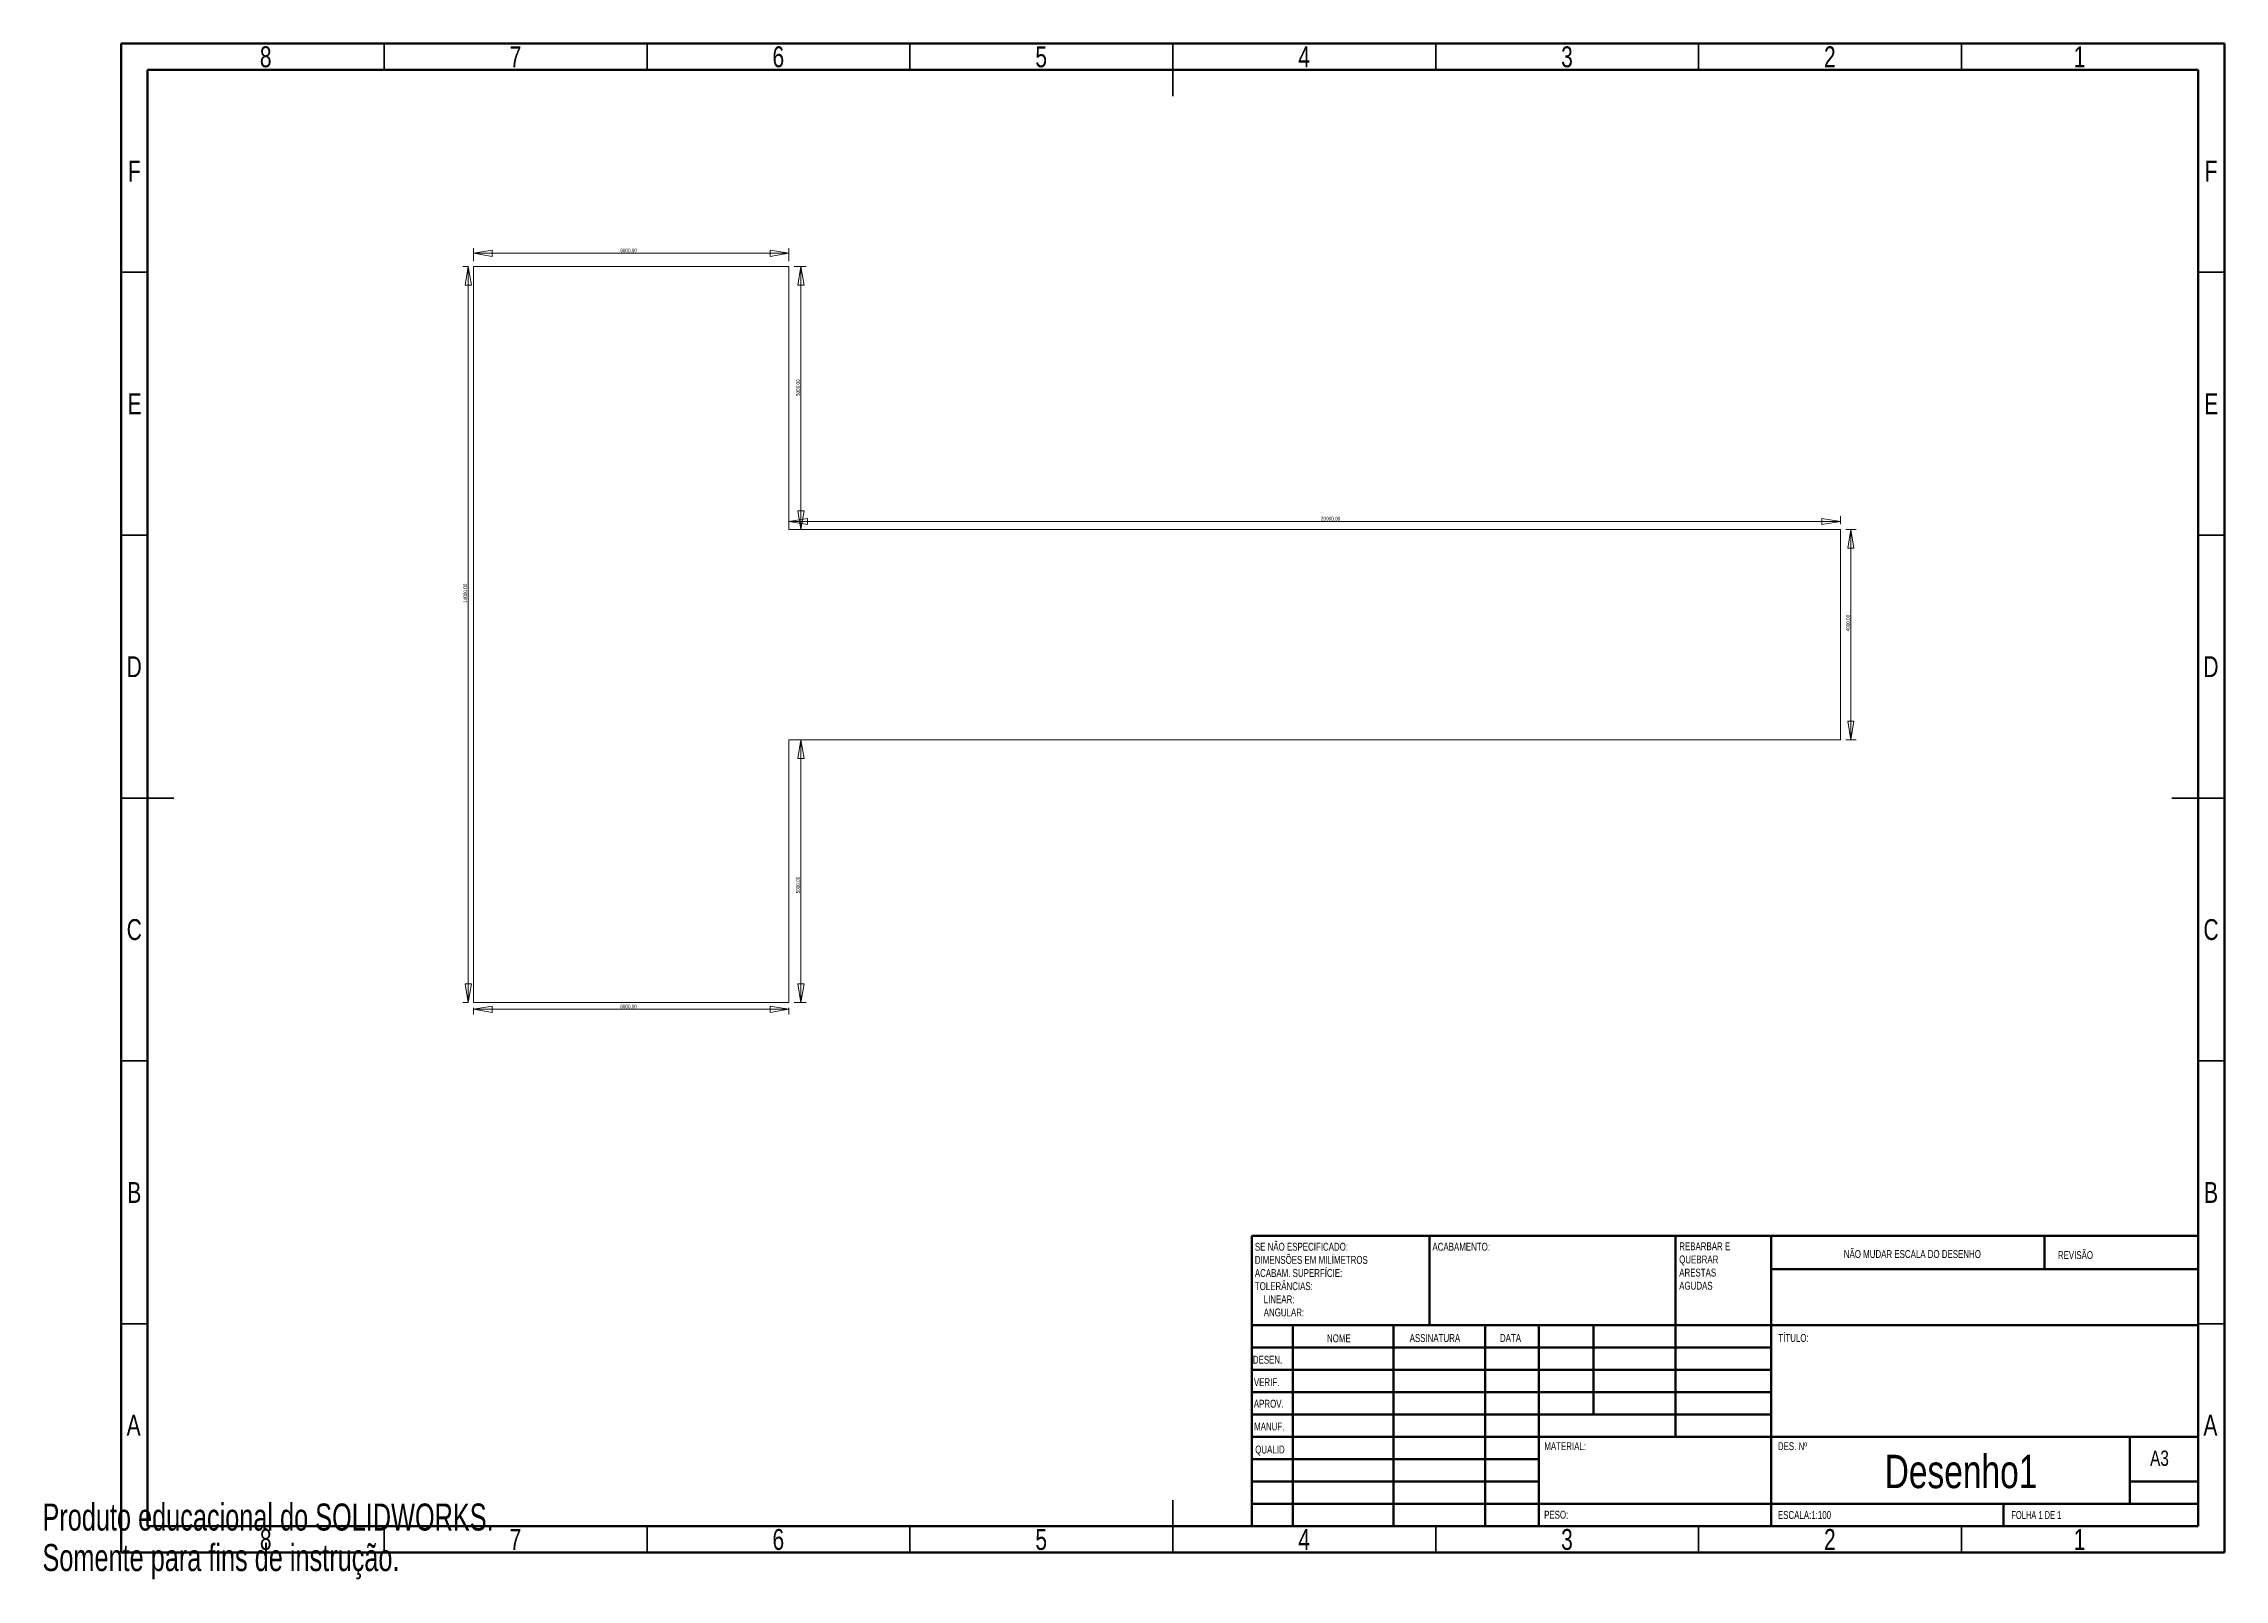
# Model space of a CAD drawing. Header units: millimetres. Extents: x 0 to 415, y 0 to 292.
import ezdxf

# ---------------------------------------------------------------- set-up
doc = ezdxf.new("R2010")
doc.units = ezdxf.units.MM
doc.styles.add('SLDTEXTSTYLE0', font='TXT', dxfattribs={"width": 0.75})
doc.styles.add('SLDTEXTSTYLE1', font='TXT', dxfattribs={"width": 0.6875})
doc.styles.add('SLDTEXTSTYLE2', font='TXT', dxfattribs={"width": 0.7})
doc.dimstyles.new('SLDDIMSTYLE0', dxfattribs={"dimtxt": 0.7, "dimasz": 3.556, "dimexe": 0, "dimexo": 0.0625, "dimgap": 0.175, "dimtad": 1, "dimlfac": 100, "dimrnd": 1e-09, "dimzin": 12, "dimdsep": 46, "dimtxsty": 'SLDTEXTSTYLE0', "dimblk1": 'CLOSED', "dimblk2": 'CLOSED', "dimsah": 1, "dimcen": 0.09, "dimadec": 0, "dimazin": 3, "dimtfac": 1, "dimtofl": 0, "dimtmove": 0, "dimatfit": 3, "dimldrblk": 'CLOSED', "dimfxl": 1, "dimfrac": 2, "dimtolj": 1, "dimtzin": 12, "dimarcsym": 0})

# ---------------------------------------------------------------- blocks, each defined once
blk = doc.blocks.new('_Closed')
at = {"color": 0, "linetype": 'ByBlock', "lineweight": -2}
for p, q in [((-1, 0.166667), (0, 0)), ((-1, 0.166667), (-1, -0.166667)), ((0, 0), (-1, -0.166667)), ((0, 0), (-1, 0))]:
    blk.add_line(p, q, dxfattribs=at)
blk = doc.blocks.new('_D')
at = {"color": 7, "linetype": 'Continuous', "lineweight": 0}
for p, q in [((141.98, 200.6), (141.98, 202.1)), ((141.98, 201.1), (341.98, 201.1)), ((341.98, 200.6), (341.98, 202.1))]:
    blk.add_line(p, q, dxfattribs=at)
at = {"color": 7, "linetype": 'Continuous', "lineweight": 18, "xscale": 3.556, "yscale": 3.556, "rotation": 180}
blk.add_blockref('_Closed', (141.98, 201.1), dxfattribs=at)
at = {"color": 7, "linetype": 'Continuous', "lineweight": 18, "xscale": 3.556, "yscale": 3.556}
blk.add_blockref('_Closed', (341.98, 201.1), dxfattribs=at)
at = {"color": 7, "linetype": 'Continuous', "lineweight": 18, "insert": (243.16, 202), "char_height": 0.7, "attachment_point": 1, "style": 'SLDTEXTSTYLE0'}
blk.add_mtext('20000,00', dxfattribs=at)
blk = doc.blocks.new('_D_1')
at = {"color": 7, "linetype": 'Continuous', "lineweight": 0}
for p, q in [((80.98, 249.6), (79.98, 249.6)), ((80.98, 109.6), (80.98, 249.6)), ((80.98, 109.6), (79.98, 109.6))]:
    blk.add_line(p, q, dxfattribs=at)
at = {"color": 7, "linetype": 'Continuous', "lineweight": 18, "xscale": 3.556, "yscale": 3.556}
for p, rotation in [((80.98, 249.6), 90), ((80.98, 109.6), 270)]:
    blk.add_blockref('_Closed', p, dxfattribs=dict(at, rotation=rotation))
at = {"color": 7, "linetype": 'Continuous', "lineweight": 18, "insert": (80.07, 185.63), "char_height": 0.7, "attachment_point": 1, "rotation": 90, "style": 'SLDTEXTSTYLE0'}
blk.add_mtext('14000,00', dxfattribs=at)
blk = doc.blocks.new('_D_2')
at = {"color": 7, "linetype": 'Continuous', "lineweight": 0}
for p, q in [((81.98, 250.6), (81.98, 253.12)), ((141.98, 250.6), (141.98, 253.12)), ((81.98, 252.12), (141.98, 252.12))]:
    blk.add_line(p, q, dxfattribs=at)
at = {"color": 7, "linetype": 'Continuous', "lineweight": 18, "xscale": 3.556, "yscale": 3.556, "rotation": 180}
blk.add_blockref('_Closed', (81.98, 252.12), dxfattribs=at)
at = {"color": 7, "linetype": 'Continuous', "lineweight": 18, "xscale": 3.556, "yscale": 3.556}
blk.add_blockref('_Closed', (141.98, 252.12), dxfattribs=at)
at = {"color": 7, "linetype": 'Continuous', "lineweight": 18, "insert": (109.9, 253.02), "char_height": 0.7, "attachment_point": 1, "style": 'SLDTEXTSTYLE0'}
blk.add_mtext('6000,00', dxfattribs=at)
blk = doc.blocks.new('_D_3')
at = {"color": 7, "linetype": 'Continuous', "lineweight": 0}
for p, q in [((81.98, 108.6), (81.98, 107.33)), ((141.98, 108.33), (81.98, 108.33)), ((141.98, 108.6), (141.98, 107.33))]:
    blk.add_line(p, q, dxfattribs=at)
at = {"color": 7, "linetype": 'Continuous', "lineweight": 18, "xscale": 3.556, "yscale": 3.556, "rotation": 180}
blk.add_blockref('_Closed', (81.98, 108.33), dxfattribs=at)
at = {"color": 7, "linetype": 'Continuous', "lineweight": 18, "xscale": 3.556, "yscale": 3.556}
blk.add_blockref('_Closed', (141.98, 108.33), dxfattribs=at)
at = {"color": 7, "linetype": 'Continuous', "lineweight": 18, "insert": (109.9, 109.23), "char_height": 0.7, "attachment_point": 1, "style": 'SLDTEXTSTYLE0'}
blk.add_mtext('6000,00', dxfattribs=at)
blk = doc.blocks.new('_D_4')
at = {"color": 7, "linetype": 'Continuous', "lineweight": 0}
for p, q in [((342.98, 199.6), (344.96, 199.6)), ((343.96, 199.6), (343.96, 159.6)), ((342.98, 159.6), (344.96, 159.6))]:
    blk.add_line(p, q, dxfattribs=at)
at = {"color": 7, "linetype": 'Continuous', "lineweight": 18, "xscale": 3.556, "yscale": 3.556}
for p, rotation in [((343.96, 199.6), 90), ((343.96, 159.6), 270)]:
    blk.add_blockref('_Closed', p, dxfattribs=dict(at, rotation=rotation))
at = {"color": 7, "linetype": 'Continuous', "lineweight": 18, "insert": (343.06, 180.2), "char_height": 0.7, "attachment_point": 1, "rotation": 90, "style": 'SLDTEXTSTYLE0'}
blk.add_mtext('4000,00', dxfattribs=at)
blk = doc.blocks.new('_D_5')
at = {"color": 7, "linetype": 'Continuous', "lineweight": 0}
for p, q in [((142.98, 159.6), (145.26, 159.6)), ((144.26, 159.6), (144.26, 109.6)), ((142.98, 109.6), (145.26, 109.6))]:
    blk.add_line(p, q, dxfattribs=at)
at = {"color": 7, "linetype": 'Continuous', "lineweight": 18, "xscale": 3.556, "yscale": 3.556}
for p, rotation in [((144.26, 159.6), 90), ((144.26, 109.6), 270)]:
    blk.add_blockref('_Closed', p, dxfattribs=dict(at, rotation=rotation))
at = {"color": 7, "linetype": 'Continuous', "lineweight": 18, "insert": (143.35, 130.37), "char_height": 0.7, "attachment_point": 1, "rotation": 90, "style": 'SLDTEXTSTYLE0'}
blk.add_mtext('5000,00', dxfattribs=at)
blk = doc.blocks.new('_D_6')
at = {"color": 7, "linetype": 'Continuous', "lineweight": 0}
for p, q in [((142.98, 249.6), (145.26, 249.6)), ((144.26, 249.6), (144.26, 199.6)), ((142.98, 199.6), (145.26, 199.6))]:
    blk.add_line(p, q, dxfattribs=at)
at = {"color": 7, "linetype": 'Continuous', "lineweight": 18, "xscale": 3.556, "yscale": 3.556}
for p, rotation in [((144.26, 249.6), 90), ((144.26, 199.6), 270)]:
    blk.add_blockref('_Closed', p, dxfattribs=dict(at, rotation=rotation))
at = {"color": 7, "linetype": 'Continuous', "lineweight": 18, "insert": (143.35, 224.97), "char_height": 0.7, "attachment_point": 1, "rotation": 90, "style": 'SLDTEXTSTYLE0'}
blk.add_mtext('5000,00', dxfattribs=at)

msp = doc.modelspace()

# ---------------------------------------------------------------- linework, layer by layer
at = {"color": 7, "linetype": 'Continuous', "lineweight": 70}
for p, q in [((15, 5), (15, 292)), ((15, 292), (415, 292)), ((415, 292), (415, 5)), ((20, 10), (20, 287)), ((20, 287), (410, 287)), ((410, 287), (410, 10)), ((410, 10), (20, 10)), ((415, 5), (15, 5))]:
    msp.add_line(p, q, dxfattribs=at)
at = {"color": 7, "linetype": 'Continuous', "lineweight": 35}
for p, q in [((65, 287), (65, 292)), ((115, 287), (115, 292)), ((165, 287), (165, 292)), ((215, 292), (215, 282)), ((215, 287), (215, 292)), ((265, 287), (265, 292)), ((315, 287), (315, 292)), ((365, 287), (365, 292)), ((20, 248.5), (15, 248.5)), ((410, 248.5), (415, 248.5)), ((20, 198.5), (15, 198.5)), ((410, 198.5), (415, 198.5)), ((15, 148.5), (25, 148.5)), ((20, 148.5), (15, 148.5)), ((415, 148.5), (405, 148.5)), ((410, 148.5), (415, 148.5)), ((20, 98.5), (15, 98.5)), ((410, 98.5), (415, 98.5)), ((20, 48.5), (15, 48.5)), ((410, 48.5), (415, 48.5)), ((215, 5), (215, 15)), ((65, 10), (65, 5)), ((115, 10), (115, 5)), ((165, 10), (165, 5)), ((215, 10), (215, 5)), ((265, 10), (265, 5)), ((315, 10), (315, 5)), ((365, 10), (365, 5))]:
    msp.add_line(p, q, dxfattribs=at)
at = {"color": 7, "linetype": 'Continuous', "lineweight": 18}
for p, q in [((81.98159, 109.59777), (81.98159, 249.59777)), ((81.98159, 249.59777), (141.98159, 249.59777)), ((141.98159, 249.59777), (141.98159, 199.59777)), ((141.98159, 199.59777), (341.98159, 199.59777)), ((341.98159, 199.59777), (341.98159, 159.59777)), ((341.98159, 159.59777), (141.98159, 159.59777)), ((141.98159, 159.59777), (141.98159, 109.59777)), ((141.98159, 109.59777), (81.98159, 109.59777))]:
    msp.add_line(p, q, dxfattribs=at)
at = {"color": 7, "linetype": 'Continuous', "lineweight": 50}
for p, q in [((230, 65.25), (410, 65.25)), ((230, 65.25), (230, 10)), ((263.8, 48.25), (263.8, 65.25)), ((310.6, 65.25), (310.6, 27)), ((328.8, 65.25), (328.8, 10)), ((380.8, 58.875), (380.8, 65.25)), ((410, 58.875), (328.8, 58.875)), ((410, 48.25), (230, 48.25)), ((237.8, 48.25), (237.8, 10)), ((256.99095, 48.25), (256.99095, 10)), ((274.39893, 48.25), (274.39893, 10)), ((284.6, 10), (284.6, 48.25)), ((295, 31.25), (295, 48.25)), ((328.8, 44), (230, 44)), ((328.8, 39.75), (230, 39.75)), ((328.8, 35.5), (230, 35.5)), ((328.8, 31.25), (230, 31.25)), ((284.6, 27), (230, 27)), ((284.6, 27), (410, 27)), ((397, 14.25), (397, 27)), ((284.6, 22.74993), (230, 22.74993)), ((284.6, 18.5), (230, 18.5)), ((410, 18.5), (397, 18.5)), ((230, 14.25), (410, 14.25)), ((373, 10), (373, 14.25))]:
    msp.add_line(p, q, dxfattribs=at)

# ---------------------------------------------------------------- texts
at = {"color": 7, "linetype": 'Continuous', "lineweight": 0}
for s, insert, char_height, attachment_point, style in [('8', (42.46004, 291.47807), 3.96875, 2, 'SLDTEXTSTYLE0'), ('7', (89.96004, 291.47807), 3.96875, 2, 'SLDTEXTSTYLE0'), ('6', (139.96004, 291.47807), 3.96875, 2, 'SLDTEXTSTYLE0'), ('5', (189.96004, 291.47807), 3.96875, 2, 'SLDTEXTSTYLE0'), ('4', (239.96004, 291.47807), 3.96875, 2, 'SLDTEXTSTYLE0'), ('3', (289.96004, 291.47807), 3.96875, 2, 'SLDTEXTSTYLE0'), ('2', (339.96004, 291.47807), 3.96875, 2, 'SLDTEXTSTYLE0'), ('1', (387.46004, 291.47807), 3.96875, 2, 'SLDTEXTSTYLE0'), ('F', (17.45774, 269.72807), 3.96875, 2, 'SLDTEXTSTYLE0'), ('F', (412.45774, 269.72807), 3.96875, 2, 'SLDTEXTSTYLE0'), ('E', (17.50781, 225.47807), 3.96875, 2, 'SLDTEXTSTYLE0'), ('E', (412.50781, 225.47807), 3.96875, 2, 'SLDTEXTSTYLE0'), ('D', (17.45269, 175.47807), 3.96875, 2, 'SLDTEXTSTYLE0'), ('D', (412.45269, 175.47807), 3.96875, 2, 'SLDTEXTSTYLE0'), ('C', (17.45866, 125.47807), 3.96875, 2, 'SLDTEXTSTYLE0'), ('C', (412.45866, 125.47807), 3.96875, 2, 'SLDTEXTSTYLE0'), ('B', (17.4706, 75.47807), 3.96875, 2, 'SLDTEXTSTYLE0'), ('B', (412.4706, 75.47807), 3.96875, 2, 'SLDTEXTSTYLE0'), ('SE NÃO ESPECIFICADO:', (230.59367, 63.92097), 1.5, 1, 'SLDTEXTSTYLE0'), ('ACABAMENTO:', (264.37129, 63.91927), 1.5, 1, 'SLDTEXTSTYLE0'), ('REBARBAR E', (311.30922, 64.00309), 1.5, 1, 'SLDTEXTSTYLE0'), ('NÃO MUDAR ESCALA DO DESENHO', (342.61464, 62.53299), 1.5, 1, 'SLDTEXTSTYLE0'), ('REVISÃO', (383.32758, 62.33491), 1.5, 1, 'SLDTEXTSTYLE0'), ('ACABAM. SUPERFÍCIE:', (230.59367, 58.92097), 1.5, 1, 'SLDTEXTSTYLE0'), ('DIMENSÕES EM MILÍMETROS', (230.59367, 61.42097), 1.5, 1, 'SLDTEXTSTYLE0'), ('ARESTAS', (311.30922, 59.00309), 1.5, 1, 'SLDTEXTSTYLE0'), ('QUEBRAR', (311.30922, 61.50309), 1.5, 1, 'SLDTEXTSTYLE0'), ('TOLERÂNCIAS:', (230.59367, 56.42097), 1.5, 1, 'SLDTEXTSTYLE0'), ('AGUDAS', (311.30922, 56.50309), 1.5, 1, 'SLDTEXTSTYLE0'), ('ANGULAR:', (232.28117, 51.42097), 1.5, 1, 'SLDTEXTSTYLE0'), ('LINEAR:', (232.28117, 53.92097), 1.5, 1, 'SLDTEXTSTYLE0'), ('NOME', (244.32224, 46.50148), 1.5, 1, 'SLDTEXTSTYLE0'), ('ASSINATURA', (260.03359, 46.56176), 1.5, 1, 'SLDTEXTSTYLE0'), ('DATA', (277.2147, 46.57618), 1.5, 1, 'SLDTEXTSTYLE0'), ('TÍTULO:', (330.16316, 46.57618), 1.5, 1, 'SLDTEXTSTYLE0'), ('DESEN.', (230.21215, 42.42971), 1.5, 1, 'SLDTEXTSTYLE0'), ('VERIF.', (230.41047, 38.15441), 1.5, 1, 'SLDTEXTSTYLE0'), ('APROV.', (230.40172, 34.0643), 1.5, 1, 'SLDTEXTSTYLE0'), ('A', (17.33969, 31.22807), 3.96875, 2, 'SLDTEXTSTYLE0'), ('MANUF.', (230.45519, 29.7337), 1.5, 1, 'SLDTEXTSTYLE0'), ('A', (412.33969, 31.22807), 3.96875, 2, 'SLDTEXTSTYLE0'), ('QUALID', (230.66904, 25.34965), 1.5, 1, 'SLDTEXTSTYLE0'), ('MATERIAL:', (285.64586, 25.98606), 1.5, 1, 'SLDTEXTSTYLE0'), ('DES. Nº', (330.07397, 25.98606), 1.5, 1, 'SLDTEXTSTYLE0'), ('Desenho1', (364.90724, 23.60691), 6.35, 2, 'SLDTEXTSTYLE0'), ('A3', (400.87116, 24.40639), 2.910417, 1, 'SLDTEXTSTYLE0'), ('PESO:', (285.61781, 12.94931), 1.4986, 1, 'SLDTEXTSTYLE0'), ('ESCALA:1:100', (330.07397, 12.90009), 1.5, 1, 'SLDTEXTSTYLE0'), ('FOLHA 1 DE 1', (374.47829, 12.90009), 1.5, 1, 'SLDTEXTSTYLE1'), ('8', (42.46004, 9.47807), 3.96875, 2, 'SLDTEXTSTYLE0'), ('7', (89.96004, 9.47807), 3.96875, 2, 'SLDTEXTSTYLE0'), ('6', (139.96004, 9.47807), 3.96875, 2, 'SLDTEXTSTYLE0'), ('5', (189.96004, 9.47807), 3.96875, 2, 'SLDTEXTSTYLE0'), ('4', (239.96004, 9.47807), 3.96875, 2, 'SLDTEXTSTYLE0'), ('3', (289.96004, 9.47807), 3.96875, 2, 'SLDTEXTSTYLE0'), ('2', (339.96004, 9.47807), 3.96875, 2, 'SLDTEXTSTYLE0'), ('1', (387.46004, 9.47807), 3.96875, 2, 'SLDTEXTSTYLE0')]:
    msp.add_mtext(s, dxfattribs=dict(at, insert=insert, char_height=char_height, attachment_point=attachment_point, style=style))
at = {"color": 7, "linetype": 'Continuous', "char_height": 5.1381, "attachment_point": 1, "style": 'SLDTEXTSTYLE2'}
for s, insert in [('Produto educacional do SOLIDWORKS.', (0, 14.33051)), ('Somente para fins de instrução.', (0, 6.62336))]:
    msp.add_mtext(s, dxfattribs=dict(at, insert=insert))

# ---------------------------------------------------------------- dimensions: what is measured, and where the dimension line sits
at = {"color": 7, "linetype": 'Continuous', "lineweight": 18}
for base, p1, p2, picture, middle in [((141.98159, 252.11778), (81.98159, 249.59777), (141.98159, 249.59777), '_D_2', (111.58515, 252.11778)), ((341.98159, 201.09966), (141.98159, 199.59777), (341.98159, 199.59777), '_D', (245.10043, 201.09966)), ((81.98159, 108.32686), (141.98159, 109.59777), (81.98159, 109.59777), '_D_3', (111.58515, 108.32686))]:
    dim = msp.add_linear_dim(base=base, p1=p1, p2=p2, dimstyle='SLDDIMSTYLE0', dxfattribs=at)
    dim.commit()
    dim.dimension.update_dxf_attribs({"geometry": picture, "text_midpoint": middle, "dimtype": 160})
for base, p1, p2, picture, middle in [((80.97534, 249.59777), (81.98159, 109.59777), (81.98159, 249.59777), '_D_1', (80.97534, 187.56599)), ((144.25583, 199.59777), (141.98159, 249.59777), (141.98159, 199.59777), '_D_6', (144.25583, 226.65401)), ((343.96067, 159.59777), (341.98159, 199.59777), (341.98159, 159.59777), '_D_4', (343.96067, 181.88169)), ((144.25583, 109.59777), (141.98159, 159.59777), (141.98159, 109.59777), '_D_5', (144.25583, 132.05487))]:
    dim = msp.add_linear_dim(base=base, p1=p1, p2=p2, angle=90, dimstyle='SLDDIMSTYLE0', dxfattribs=at)
    dim.commit()
    dim.dimension.update_dxf_attribs({"geometry": picture, "text_midpoint": middle, "dimtype": 160})

doc.saveas('drawing.dxf')
